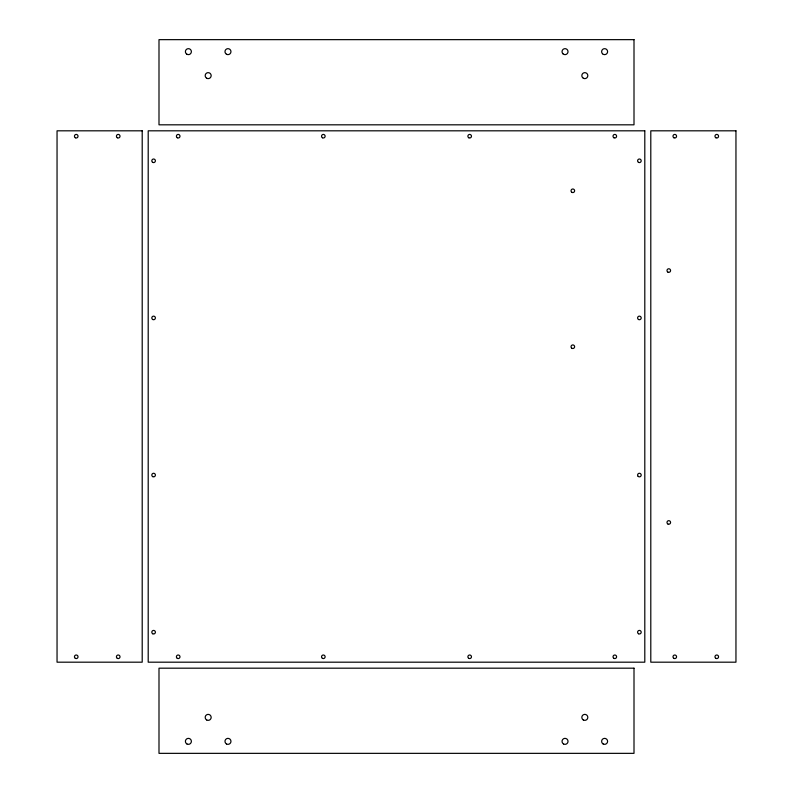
<?xml version="1.0" encoding="UTF-8"?>
<svg xmlns="http://www.w3.org/2000/svg" width="793" height="793" viewBox="0 0 793 793"><rect width="100%" height="100%" fill="white"/><g stroke="black" fill="none" stroke-linecap="round" stroke-linejoin="round"><path stroke-width="1.19" d="M634.004 39.65L158.996 39.65L158.996 124.818L634.004 124.818L634.004 39.65M142.205 130.815L57.046 130.815L57.046 662.185L142.205 662.185L142.205 130.815M644.798 130.815L148.202 130.815L148.202 662.185L644.798 662.185L644.798 130.815M735.954 130.815L650.795 130.815L650.795 662.185L735.954 662.185L735.954 130.815M634.004 668.182L158.996 668.182L158.996 753.35L634.004 753.35L634.004 668.182M715.861 658.349A1.804 1.804 0 0 0 718.567 656.792A1.804 1.804 0 0 0 715.861 655.236A1.804 1.804 0 0 0 715.861 658.349M673.881 658.349A1.804 1.804 0 0 0 676.578 656.792A1.804 1.804 0 0 0 673.881 655.236A1.804 1.804 0 0 0 673.881 658.349M673.881 137.764A1.804 1.804 0 0 0 676.578 136.208A1.804 1.804 0 0 0 673.881 134.651A1.804 1.804 0 0 0 673.881 137.764M715.861 137.764A1.804 1.804 0 0 0 718.567 136.208A1.804 1.804 0 0 0 715.861 134.651A1.804 1.804 0 0 0 715.861 137.764M667.884 272.108A1.804 1.804 0 0 0 670.581 270.552A1.804 1.804 0 0 0 667.884 268.996A1.804 1.804 0 0 0 667.884 272.108M667.884 524.004A1.804 1.804 0 0 0 670.581 522.448A1.804 1.804 0 0 0 667.884 520.892A1.804 1.804 0 0 0 667.884 524.004M186.89 743.953A3.003 3.003 0 0 0 191.391 741.356A3.003 3.003 0 0 0 186.89 738.759A3.003 3.003 0 0 0 186.89 743.953M226.471 743.953A3.003 3.003 0 0 0 230.971 741.356A3.003 3.003 0 0 0 226.471 738.759A3.003 3.003 0 0 0 226.471 743.953M206.676 719.965A3.003 3.003 0 0 0 211.176 717.368A3.003 3.003 0 0 0 206.676 714.771A3.003 3.003 0 0 0 206.676 719.965M563.526 743.953A3.003 3.003 0 0 0 568.026 741.356A3.003 3.003 0 0 0 563.526 738.759A3.003 3.003 0 0 0 563.526 743.953M603.116 743.953A3.003 3.003 0 0 0 607.607 741.356A3.003 3.003 0 0 0 603.116 738.759A3.003 3.003 0 0 0 603.116 743.953M583.321 719.965A3.003 3.003 0 0 0 587.821 717.368A3.003 3.003 0 0 0 583.321 714.771A3.003 3.003 0 0 0 583.321 719.965M75.335 658.349A1.804 1.804 0 0 0 78.031 656.792A1.804 1.804 0 0 0 75.335 655.236A1.804 1.804 0 0 0 75.335 658.349M117.314 658.349A1.804 1.804 0 0 0 120.021 656.792A1.804 1.804 0 0 0 117.314 655.236A1.804 1.804 0 0 0 117.314 658.349M117.314 137.764A1.804 1.804 0 0 0 120.021 136.208A1.804 1.804 0 0 0 117.314 134.651A1.804 1.804 0 0 0 117.314 137.764M75.335 137.764A1.804 1.804 0 0 0 78.031 136.208A1.804 1.804 0 0 0 75.335 134.651A1.804 1.804 0 0 0 75.335 137.764M186.89 54.241A3.003 3.003 0 0 0 191.391 51.644A3.003 3.003 0 0 0 186.89 49.047A3.003 3.003 0 0 0 186.89 54.241M226.471 54.241A3.003 3.003 0 0 0 230.971 51.644A3.003 3.003 0 0 0 226.471 49.047A3.003 3.003 0 0 0 226.471 54.241M206.676 78.229A3.003 3.003 0 0 0 211.176 75.632A3.003 3.003 0 0 0 206.676 73.035A3.003 3.003 0 0 0 206.676 78.229M562.911 53.765A3.003 3.003 0 0 0 567.927 52.417A3.003 3.003 0 0 0 564.249 48.75A3.003 3.003 0 0 0 562.911 53.765M602.492 53.765A3.003 3.003 0 0 0 607.507 52.417A3.003 3.003 0 0 0 603.84 48.75A3.003 3.003 0 0 0 602.492 53.765M583.321 78.229A3.003 3.003 0 0 0 587.821 75.632A3.003 3.003 0 0 0 583.321 73.035A3.003 3.003 0 0 0 583.321 78.229M152.702 319.49A1.804 1.804 0 0 0 155.398 317.934A1.804 1.804 0 0 0 152.702 316.377A1.804 1.804 0 0 0 152.702 319.49M152.702 476.623A1.804 1.804 0 0 0 155.398 475.066A1.804 1.804 0 0 0 152.702 473.51A1.804 1.804 0 0 0 152.702 476.623M152.702 633.756A1.804 1.804 0 0 0 155.398 632.199A1.804 1.804 0 0 0 152.702 630.643A1.804 1.804 0 0 0 152.702 633.756M177.295 658.349A1.804 1.804 0 0 0 179.991 656.792A1.804 1.804 0 0 0 177.295 655.236A1.804 1.804 0 0 0 177.295 658.349M322.434 658.349A1.804 1.804 0 0 0 325.13 656.792A1.804 1.804 0 0 0 322.434 655.236A1.804 1.804 0 0 0 322.434 658.349M468.772 658.349A1.804 1.804 0 0 0 471.468 656.792A1.804 1.804 0 0 0 468.772 655.236A1.804 1.804 0 0 0 468.772 658.349M613.911 658.349A1.804 1.804 0 0 0 616.607 656.792A1.804 1.804 0 0 0 613.911 655.236A1.804 1.804 0 0 0 613.911 658.349M638.494 633.756A1.804 1.804 0 0 0 641.2 632.199A1.804 1.804 0 0 0 638.494 630.643A1.804 1.804 0 0 0 638.494 633.756M638.127 476.335A1.804 1.804 0 0 0 641.14 475.532A1.804 1.804 0 0 0 638.93 473.332A1.804 1.804 0 0 0 638.127 476.335M638.494 319.49A1.804 1.804 0 0 0 641.2 317.934A1.804 1.804 0 0 0 638.494 316.377A1.804 1.804 0 0 0 638.494 319.49M638.494 162.357A1.804 1.804 0 0 0 641.2 160.801A1.804 1.804 0 0 0 638.494 159.244A1.804 1.804 0 0 0 638.494 162.357M613.911 137.764A1.804 1.804 0 0 0 616.607 136.208A1.804 1.804 0 0 0 613.911 134.651A1.804 1.804 0 0 0 613.911 137.764M468.772 137.764A1.804 1.804 0 0 0 471.468 136.208A1.804 1.804 0 0 0 468.772 134.651A1.804 1.804 0 0 0 468.772 137.764M322.434 137.764A1.804 1.804 0 0 0 325.13 136.208A1.804 1.804 0 0 0 322.434 134.651A1.804 1.804 0 0 0 322.434 137.764M152.702 162.357A1.804 1.804 0 0 0 155.398 160.801A1.804 1.804 0 0 0 152.702 159.244A1.804 1.804 0 0 0 152.702 162.357M177.295 137.764A1.804 1.804 0 0 0 179.991 136.208A1.804 1.804 0 0 0 177.295 134.651A1.804 1.804 0 0 0 177.295 137.764M571.922 192.342A1.804 1.804 0 0 0 574.628 190.786A1.804 1.804 0 0 0 571.922 189.23A1.804 1.804 0 0 0 571.922 192.342M571.555 347.998A1.804 1.804 0 0 0 574.568 347.185A1.804 1.804 0 0 0 572.358 344.985A1.804 1.804 0 0 0 571.555 347.998"/></g></svg>
